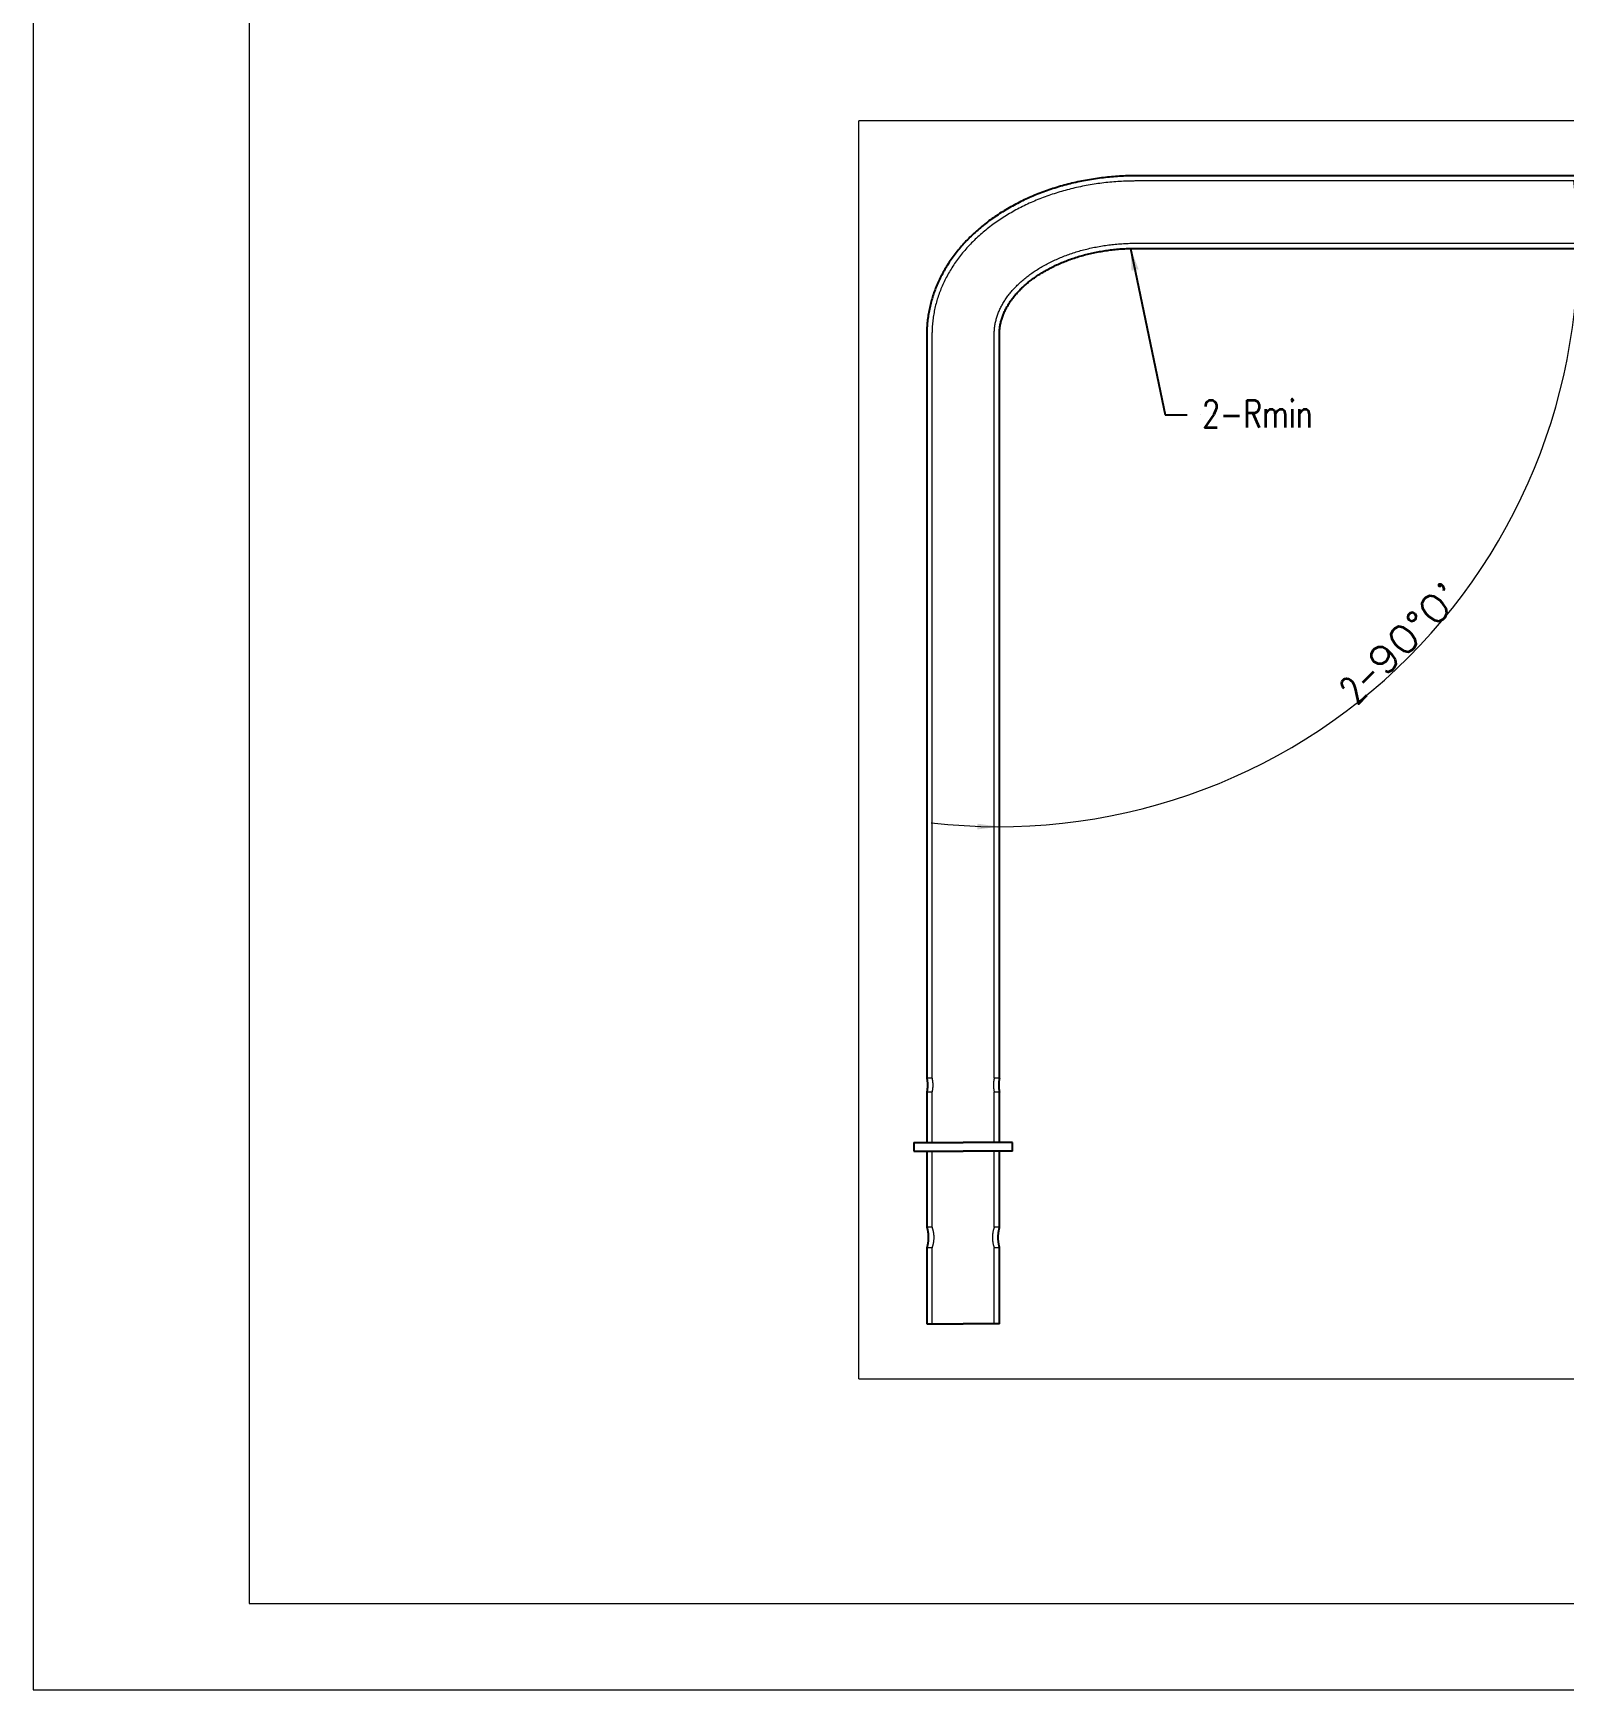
# Model space of a CAD drawing. Header units: millimetres. Extents: x 0 to 594, y 0 to 420.
# Drawn here: x 0 to 177.1, y 0 to 191.7 of the extents above; entities that cross this region are included whole.
import ezdxf
from ezdxf.lldxf.tags import DXFTag

# ---------------------------------------------------------------- set-up
doc = ezdxf.new("R2010")
doc.units = ezdxf.units.MM
doc.layers.add('101', color=7, linetype='Continuous', true_color=0xffffff)
doc.styles.add('chinesefs', font='simplex.shx', dxfattribs={"bigfont": 'gbcbig.shx'})
tags = doc.linetypes.add('DASHED', pattern=[25.72, 12.86, -12.86]).pattern_tags.tags
tags[6:7] = [DXFTag(74, 4), DXFTag(75, 0), DXFTag(340, '0'), DXFTag(46, 0.0), DXFTag(50, 0.0), DXFTag(44, 0.0), DXFTag(45, 0.0)]
tags[4:5] = [DXFTag(74, 4), DXFTag(75, 0), DXFTag(340, '0'), DXFTag(46, 0.0), DXFTag(50, 0.0), DXFTag(44, 0.0), DXFTag(45, 0.0)]
doc.dimstyles.get("Standard").update_dxf_attribs({"dimtxt": 0.18, "dimasz": 0.18, "dimexe": 0.18, "dimexo": 0.0625, "dimgap": 0.09, "dimtad": 0, "dimtih": 1, "dimtoh": 1, "dimdec": 4, "dimzin": 0, "dimdsep": 46, "dimtxsty": 'Standard', "dimcen": 0.09, "dimadec": 0, "dimazin": 0, "dimtfac": 1, "dimtdec": 4, "dimtofl": 0, "dimtmove": 0, "dimatfit": 3, "dimfxl": 1, "dimtolj": 1, "dimtzin": 0, "dimarcsym": 0})

# ---------------------------------------------------------------- blocks, each defined once
blk = doc.blocks.new('LABLE3D_1', base_point=(133.53, 147.56))
at = {"layer": '101', "color": 72, "linetype": 'Continuous', "lineweight": 18, "insert": (135.28, 146.11), "char_height": 3.175, "attachment_point": 7, "style": 'chinesefs'}
blk.add_mtext('\\W0.7581;2-Rmin', dxfattribs=at)
blk = doc.blocks.new('_U3')
at = {"layer": '101', "color": 22, "lineweight": 18}
blk.add_line((111.81, 111.64), (111.81, 96.72), dxfattribs=at)
blk.add_arc((111.81, 166.84), 66.94, 263.2378, 6.7622, dxfattribs=at)
for points in [[(178.75, 166.84), (178.39, 169.37), (179.06, 169.38)], [(111.81, 99.9), (109.27, 99.59), (109.28, 100.25)]]:
    blk.add_solid(points, dxfattribs=at)
at = {"layer": '101', "color": 72, "linetype": 'Continuous', "lineweight": 18, "char_height": 3.175, "attachment_point": 7, "rotation": 45, "style": 'chinesefs'}
for s, insert in [("\\W1.1578;90%%d0'", (156.36, 117.14)), ('\\W0.7340;2-', (153.14, 113.92))]:
    blk.add_mtext(s, dxfattribs=dict(at, insert=insert))

msp = doc.modelspace()

# ---------------------------------------------------------------- linework, layer by layer
at = {"layer": '101', "color": 133, "linetype": 'Continuous', "lineweight": 18}
for p, q in [((0, 420), (0, 0)), ((25, 410), (25, 10)), ((25, 10), (584, 10)), ((0, 0), (594, 0))]:
    msp.add_line(p, q, dxfattribs=at)
at = {"layer": '101', "color": 251, "linetype": 'Continuous', "lineweight": 18}
for p, q in [((95.562, 36.006), (95.562, 181.587)), ((319.662, 181.587), (95.562, 181.587)), ((95.562, 36.006), (319.662, 36.006))]:
    msp.add_line(p, q, dxfattribs=at)
at = {"layer": '101', "color": 30, "linetype": 'Continuous', "lineweight": 25}
for p, q in [((287.612, 175.237), (127.612, 175.237)), ((127.612, 166.837), (287.612, 166.837)), ((103.412, 156.895), (103.412, 111.64)), ((111.812, 111.64), (111.812, 156.895)), ((103.412, 111.64), (103.412, 89.214)), ((111.812, 89.214), (111.812, 111.64)), ((103.412, 89.214), (103.412, 75.072)), ((111.812, 75.072), (111.812, 89.214)), ((103.412, 75.072), (103.412, 70.793)), ((111.812, 70.793), (111.812, 75.072)), ((103.412, 69.193), (103.412, 63.356)), ((111.812, 63.356), (111.812, 69.193)), ((101.912, 63.356), (101.912, 62.356)), ((101.912, 63.356), (107.612, 63.356)), ((113.312, 63.356), (107.612, 63.356)), ((113.312, 62.356), (113.312, 63.356)), ((101.912, 62.356), (107.612, 62.356)), ((103.412, 62.356), (103.412, 53.556)), ((113.312, 62.356), (107.612, 62.356)), ((111.812, 53.556), (111.812, 62.356)), ((103.412, 51.156), (103.412, 42.356)), ((111.812, 42.356), (111.812, 51.156)), ((103.412, 42.356), (107.612, 42.356)), ((111.812, 42.356), (107.612, 42.356))]:
    msp.add_line(p, q, dxfattribs=at)
at = {"layer": '101', "color": 53, "linetype": 'DASHED', "lineweight": 18}
for p, q in [((287.612, 174.637), (127.612, 174.637)), ((127.612, 167.437), (287.612, 167.437)), ((104.012, 156.895), (104.012, 111.64)), ((111.212, 111.64), (111.212, 156.895)), ((104.012, 111.64), (104.012, 89.214)), ((111.212, 89.214), (111.212, 111.64)), ((104.012, 89.214), (104.012, 75.072)), ((111.212, 75.072), (111.212, 89.214)), ((104.012, 75.072), (104.012, 70.793)), ((111.212, 70.793), (111.212, 75.072)), ((104.012, 70.793), (103.412, 70.793)), ((104.012, 69.193), (103.412, 69.193)), ((104.012, 69.193), (104.012, 63.356)), ((111.812, 70.793), (111.212, 70.793)), ((111.212, 63.356), (111.212, 69.193)), ((111.812, 69.193), (111.212, 69.193)), ((104.012, 62.356), (104.012, 53.556)), ((111.212, 53.556), (111.212, 62.356)), ((104.012, 53.556), (103.412, 53.556)), ((111.812, 53.556), (111.212, 53.556)), ((104.012, 51.156), (103.412, 51.156)), ((104.012, 51.156), (104.012, 42.356)), ((111.212, 42.356), (111.212, 51.156)), ((111.812, 51.156), (111.212, 51.156))]:
    msp.add_line(p, q, dxfattribs=at)
at = {"layer": '101', "color": 22, "lineweight": 18}
msp.add_line((135.115, 147.558), (135.115, 147.558), dxfattribs=at)
at = {"layer": '101', "color": 30, "linetype": 'Continuous', "lineweight": 25}
for points, knots in [([(127.612, 175.237), (127.442, 175.237), (126.961, 175.233), (126.169, 175.21), (125.237, 175.155), (124.309, 175.073), (123.385, 174.964), (122.467, 174.829), (121.556, 174.668), (120.654, 174.48), (119.761, 174.266), (118.879, 174.026), (118.01, 173.76), (117.154, 173.468), (116.312, 173.152), (115.487, 172.81), (114.68, 172.444), (113.891, 172.054), (113.122, 171.64), (112.374, 171.203), (111.649, 170.743), (110.947, 170.261), (110.271, 169.758), (109.621, 169.235), (108.999, 168.692), (108.405, 168.13), (107.841, 167.55), (107.307, 166.953), (106.806, 166.341), (106.336, 165.714), (105.9, 165.073), (105.498, 164.421), (105.131, 163.757), (104.798, 163.083), (104.5, 162.401), (104.238, 161.711), (104.012, 161.015), (103.822, 160.314), (103.667, 159.608), (103.548, 158.9), (103.465, 158.189), (103.421, 157.52), (103.412, 157.089), (103.412, 156.895)], [0, 0, 0, 0, 0.0137371, 0.0388966, 0.0640609, 0.0892305, 0.1144072, 0.1395924, 0.1647876, 0.1899938, 0.2152119, 0.2404426, 0.265686, 0.2909416, 0.3162086, 0.3414853, 0.3667694, 0.392057, 0.4173431, 0.4426219, 0.467887, 0.4931306, 0.5183439, 0.5435173, 0.5686404, 0.5937022, 0.6186914, 0.643597, 0.6684086, 0.6931168, 0.7177134, 0.7421924, 0.7665496, 0.7907836, 0.8148951, 0.8388877, 0.8627675, 0.8865428, 0.9102242, 0.9338242, 0.9573568, 0.9808376, 1, 1, 1, 1]), ([(111.812, 156.895), (111.812, 156.956), (111.816, 157.168), (111.841, 157.531), (111.909, 157.983), (112.011, 158.433), (112.146, 158.876), (112.314, 159.313), (112.513, 159.742), (112.742, 160.165), (113, 160.58), (113.288, 160.988), (113.605, 161.389), (113.95, 161.783), (114.324, 162.168), (114.726, 162.544), (115.156, 162.91), (115.613, 163.266), (116.096, 163.61), (116.605, 163.942), (117.139, 164.26), (117.696, 164.564), (118.277, 164.852), (118.879, 165.124), (119.501, 165.378), (120.142, 165.615), (120.801, 165.832), (121.476, 166.03), (122.166, 166.207), (122.868, 166.364), (123.582, 166.499), (124.306, 166.612), (125.038, 166.703), (125.775, 166.771), (126.518, 166.816), (127.131, 166.835), (127.496, 166.837), (127.612, 166.837)], [0, 0, 0, 0, 0.0138495, 0.0483948, 0.0827324, 0.1165242, 0.149574, 0.1818235, 0.2133093, 0.2441165, 0.2743461, 0.3040979, 0.3334623, 0.362518, 0.391332, 0.4199599, 0.448448, 0.476834, 0.5051487, 0.5334168, 0.5616579, 0.5898875, 0.6181154, 0.6463497, 0.6745976, 0.7028641, 0.7311524, 0.759464, 0.7877994, 0.8161579, 0.8445381, 0.8729378, 0.9013544, 0.9297846, 0.958225, 0.9866719, 1, 1, 1, 1]), ([(103.412, 70.793), (103.412, 70.793), (103.412, 70.792), (103.413, 70.787), (103.415, 70.779), (103.417, 70.767), (103.419, 70.757), (103.419, 70.755), (103.42, 70.751), (103.42, 70.749), (103.422, 70.742), (103.422, 70.737), (103.425, 70.722), (103.429, 70.7), (103.433, 70.673), (103.437, 70.651), (103.439, 70.64), (103.441, 70.628), (103.442, 70.62), (103.442, 70.616), (103.445, 70.595), (103.45, 70.56), (103.458, 70.502), (103.463, 70.46), (103.466, 70.428), (103.467, 70.416), (103.47, 70.394), (103.471, 70.382), (103.474, 70.348), (103.478, 70.301), (103.481, 70.252), (103.483, 70.214), (103.484, 70.201), (103.485, 70.182), (103.485, 70.176), (103.486, 70.163), (103.486, 70.157), (103.487, 70.124), (103.489, 70.072), (103.489, 70.02), (103.489, 69.968), (103.489, 69.942), (103.488, 69.909), (103.488, 69.902), (103.488, 69.889), (103.487, 69.87), (103.487, 69.85), (103.485, 69.812), (103.483, 69.761), (103.48, 69.712), (103.477, 69.682), (103.477, 69.675), (103.476, 69.663), (103.475, 69.657), (103.474, 69.64), (103.473, 69.628), (103.47, 69.593), (103.465, 69.548), (103.46, 69.507), (103.457, 69.476), (103.455, 69.461), (103.453, 69.447), (103.452, 69.438), (103.451, 69.433), (103.448, 69.41), (103.445, 69.392), (103.441, 69.359), (103.436, 69.328), (103.431, 69.301), (103.429, 69.285), (103.428, 69.282), (103.427, 69.276), (103.427, 69.274), (103.425, 69.265), (103.424, 69.26), (103.422, 69.245), (103.418, 69.227), (103.416, 69.214), (103.415, 69.207), (103.414, 69.204), (103.413, 69.2), (103.413, 69.199), (103.412, 69.195), (103.412, 69.193), (103.412, 69.193)], [0, 0, 0, 0, 0.031247, 0.031247, 0.062494, 0.093741, 0.093741, 0.1015528, 0.1015528, 0.1093646, 0.1093646, 0.1249881, 0.1249881, 0.1562351, 0.1874821, 0.1874821, 0.2031056, 0.2109174, 0.2109174, 0.2187291, 0.2187291, 0.2499761, 0.2812231, 0.3124702, 0.3124702, 0.3280937, 0.3280937, 0.3437172, 0.3437172, 0.3749642, 0.4062112, 0.4062112, 0.4218347, 0.4218347, 0.4296465, 0.4296465, 0.4374582, 0.4374582, 0.4687052, 0.4999522, 0.4999522, 0.5311993, 0.5311993, 0.539011, 0.539011, 0.5468228, 0.5624463, 0.5624463, 0.5936933, 0.6249403, 0.6249403, 0.6327521, 0.6327521, 0.6405638, 0.6405638, 0.6561873, 0.6561873, 0.6874343, 0.7186814, 0.7186814, 0.7343049, 0.7421166, 0.7421166, 0.7499284, 0.7499284, 0.7811754, 0.7811754, 0.8124224, 0.8436694, 0.8436694, 0.8514812, 0.8514812, 0.8592929, 0.8592929, 0.8749164, 0.8749164, 0.9061634, 0.9374105, 0.9374105, 0.953034, 0.953034, 0.9686575, 0.9686575, 1, 1, 1, 1]), ([(111.812, 70.793), (111.812, 70.793), (111.812, 70.792), (111.811, 70.787), (111.809, 70.779), (111.807, 70.767), (111.805, 70.757), (111.805, 70.755), (111.804, 70.751), (111.804, 70.749), (111.803, 70.742), (111.802, 70.737), (111.799, 70.722), (111.795, 70.7), (111.791, 70.673), (111.787, 70.651), (111.786, 70.64), (111.784, 70.628), (111.783, 70.62), (111.782, 70.616), (111.779, 70.595), (111.774, 70.56), (111.766, 70.502), (111.762, 70.46), (111.758, 70.428), (111.757, 70.416), (111.755, 70.394), (111.754, 70.382), (111.75, 70.348), (111.747, 70.301), (111.743, 70.252), (111.741, 70.214), (111.741, 70.201), (111.74, 70.182), (111.739, 70.176), (111.739, 70.163), (111.738, 70.157), (111.737, 70.124), (111.736, 70.072), (111.735, 70.02), (111.735, 69.968), (111.736, 69.942), (111.736, 69.909), (111.736, 69.902), (111.737, 69.889), (111.737, 69.87), (111.738, 69.85), (111.739, 69.812), (111.742, 69.761), (111.745, 69.712), (111.747, 69.682), (111.748, 69.675), (111.748, 69.663), (111.749, 69.657), (111.75, 69.64), (111.751, 69.628), (111.755, 69.593), (111.759, 69.548), (111.764, 69.507), (111.768, 69.476), (111.769, 69.461), (111.771, 69.447), (111.773, 69.438), (111.773, 69.433), (111.776, 69.41), (111.779, 69.392), (111.784, 69.359), (111.789, 69.328), (111.793, 69.301), (111.796, 69.285), (111.796, 69.282), (111.797, 69.276), (111.798, 69.274), (111.799, 69.265), (111.8, 69.26), (111.803, 69.245), (111.806, 69.227), (111.808, 69.214), (111.81, 69.207), (111.81, 69.204), (111.811, 69.2), (111.811, 69.199), (111.812, 69.195), (111.812, 69.193), (111.812, 69.193)], [0, 0, 0, 0, 0.03125, 0.03125, 0.0625, 0.09375, 0.09375, 0.1015625, 0.1015625, 0.109375, 0.109375, 0.125, 0.125, 0.15625, 0.1875, 0.1875, 0.203125, 0.2109375, 0.2109375, 0.21875, 0.21875, 0.25, 0.28125, 0.3125, 0.3125, 0.328125, 0.328125, 0.34375, 0.34375, 0.375, 0.40625, 0.40625, 0.421875, 0.421875, 0.4296875, 0.4296875, 0.4375, 0.4375, 0.46875, 0.5, 0.5, 0.53125, 0.53125, 0.5390625, 0.5390625, 0.546875, 0.5625, 0.5625, 0.59375, 0.625, 0.625, 0.6328125, 0.6328125, 0.640625, 0.640625, 0.65625, 0.65625, 0.6875, 0.71875, 0.71875, 0.734375, 0.7421875, 0.7421875, 0.75, 0.75, 0.78125, 0.78125, 0.8125, 0.84375, 0.84375, 0.8515625, 0.8515625, 0.859375, 0.859375, 0.875, 0.875, 0.90625, 0.9375, 0.9375, 0.953125, 0.953125, 0.96875, 0.96875, 1, 1, 1, 1]), ([(103.412, 53.556), (103.412, 53.556), (103.413, 53.554), (103.415, 53.546), (103.418, 53.535), (103.424, 53.515), (103.428, 53.501), (103.428, 53.498), (103.43, 53.492), (103.431, 53.489), (103.434, 53.479), (103.436, 53.471), (103.442, 53.449), (103.446, 53.432), (103.455, 53.395), (103.46, 53.375), (103.468, 53.342), (103.471, 53.331), (103.475, 53.314), (103.476, 53.308), (103.479, 53.295), (103.48, 53.289), (103.487, 53.258), (103.493, 53.232), (103.504, 53.177), (103.51, 53.148), (103.521, 53.088), (103.527, 53.056), (103.534, 53.016), (103.535, 53.007), (103.538, 52.991), (103.541, 52.966), (103.545, 52.94), (103.552, 52.888), (103.557, 52.853), (103.565, 52.781), (103.569, 52.744), (103.574, 52.688), (103.575, 52.669), (103.577, 52.64), (103.578, 52.63), (103.579, 52.611), (103.58, 52.601), (103.583, 52.553), (103.586, 52.475), (103.587, 52.396), (103.587, 52.318), (103.587, 52.278), (103.584, 52.199), (103.583, 52.16), (103.578, 52.083), (103.573, 52.007), (103.565, 51.933), (103.56, 51.887), (103.559, 51.878), (103.557, 51.86), (103.556, 51.851), (103.552, 51.824), (103.55, 51.807), (103.543, 51.755), (103.538, 51.721), (103.527, 51.657), (103.522, 51.625), (103.513, 51.58), (103.51, 51.565), (103.506, 51.543), (103.505, 51.536), (103.502, 51.522), (103.5, 51.515), (103.493, 51.48), (103.487, 51.454), (103.476, 51.404), (103.471, 51.381), (103.461, 51.338), (103.455, 51.318), (103.45, 51.294), (103.448, 51.29), (103.446, 51.281), (103.443, 51.268), (103.44, 51.256), (103.434, 51.233), (103.43, 51.22), (103.424, 51.197), (103.421, 51.187), (103.418, 51.176), (103.417, 51.172), (103.416, 51.168), (103.415, 51.166), (103.414, 51.164), (103.414, 51.163), (103.413, 51.158), (103.412, 51.156), (103.412, 51.156)], [0, 0, 0, 0, 0.0312455, 0.0312455, 0.0624909, 0.0937364, 0.0937364, 0.1015477, 0.1015477, 0.1093591, 0.1093591, 0.1249818, 0.1249818, 0.1562273, 0.1562273, 0.1874727, 0.1874727, 0.2030954, 0.2030954, 0.2109068, 0.2109068, 0.2187182, 0.2187182, 0.2499636, 0.2499636, 0.2812091, 0.2812091, 0.3124545, 0.3124545, 0.3202659, 0.3202659, 0.3280772, 0.3437, 0.3437, 0.3749454, 0.3749454, 0.4061909, 0.4061909, 0.4218136, 0.4218136, 0.429625, 0.429625, 0.4374363, 0.4374363, 0.4686818, 0.4999272, 0.4999272, 0.5311727, 0.5311727, 0.5624181, 0.5624181, 0.5936636, 0.624909, 0.624909, 0.6327204, 0.6327204, 0.6405318, 0.6405318, 0.6561545, 0.6561545, 0.6873999, 0.6873999, 0.7186454, 0.7186454, 0.7342681, 0.7342681, 0.7420795, 0.7420795, 0.7498908, 0.7498908, 0.7811363, 0.7811363, 0.8123817, 0.8123817, 0.8436272, 0.8436272, 0.8514386, 0.8514386, 0.8592499, 0.8748726, 0.8748726, 0.9061181, 0.9061181, 0.9373635, 0.9373635, 0.9529863, 0.9529863, 0.9607976, 0.9607976, 0.968609, 0.968609, 1, 1, 1, 1]), ([(111.812, 53.556), (111.812, 53.556), (111.812, 53.554), (111.809, 53.546), (111.806, 53.535), (111.801, 53.515), (111.797, 53.501), (111.796, 53.498), (111.794, 53.492), (111.793, 53.489), (111.791, 53.479), (111.789, 53.471), (111.783, 53.449), (111.778, 53.432), (111.769, 53.395), (111.764, 53.375), (111.756, 53.342), (111.754, 53.331), (111.749, 53.314), (111.748, 53.308), (111.745, 53.295), (111.744, 53.289), (111.737, 53.258), (111.731, 53.232), (111.72, 53.177), (111.714, 53.148), (111.703, 53.088), (111.697, 53.056), (111.691, 53.016), (111.689, 53.007), (111.687, 52.991), (111.683, 52.966), (111.679, 52.94), (111.672, 52.888), (111.668, 52.853), (111.659, 52.781), (111.656, 52.744), (111.651, 52.688), (111.649, 52.669), (111.647, 52.64), (111.646, 52.63), (111.645, 52.611), (111.645, 52.601), (111.642, 52.553), (111.638, 52.475), (111.637, 52.396), (111.637, 52.318), (111.638, 52.278), (111.64, 52.199), (111.642, 52.16), (111.646, 52.083), (111.652, 52.007), (111.659, 51.933), (111.664, 51.887), (111.665, 51.878), (111.668, 51.86), (111.669, 51.851), (111.672, 51.824), (111.674, 51.807), (111.682, 51.755), (111.687, 51.721), (111.697, 51.657), (111.703, 51.625), (111.711, 51.58), (111.714, 51.565), (111.718, 51.543), (111.72, 51.536), (111.723, 51.522), (111.724, 51.515), (111.731, 51.48), (111.737, 51.454), (111.748, 51.404), (111.753, 51.381), (111.764, 51.338), (111.769, 51.318), (111.775, 51.294), (111.776, 51.29), (111.778, 51.281), (111.782, 51.268), (111.785, 51.256), (111.791, 51.233), (111.794, 51.22), (111.801, 51.197), (111.803, 51.187), (111.807, 51.176), (111.808, 51.172), (111.809, 51.168), (111.809, 51.166), (111.81, 51.164), (111.81, 51.163), (111.812, 51.158), (111.812, 51.156), (111.812, 51.156)], [0, 0, 0, 0, 0.03125, 0.03125, 0.0625, 0.09375, 0.09375, 0.1015625, 0.1015625, 0.109375, 0.109375, 0.125, 0.125, 0.15625, 0.15625, 0.1875, 0.1875, 0.203125, 0.203125, 0.2109375, 0.2109375, 0.21875, 0.21875, 0.25, 0.25, 0.28125, 0.28125, 0.3125, 0.3125, 0.3203125, 0.3203125, 0.328125, 0.34375, 0.34375, 0.375, 0.375, 0.40625, 0.40625, 0.421875, 0.421875, 0.4296875, 0.4296875, 0.4375, 0.4375, 0.46875, 0.5, 0.5, 0.53125, 0.53125, 0.5625, 0.5625, 0.59375, 0.625, 0.625, 0.6328125, 0.6328125, 0.640625, 0.640625, 0.65625, 0.65625, 0.6875, 0.6875, 0.71875, 0.71875, 0.734375, 0.734375, 0.7421875, 0.7421875, 0.75, 0.75, 0.78125, 0.78125, 0.8125, 0.8125, 0.84375, 0.84375, 0.8515625, 0.8515625, 0.859375, 0.875, 0.875, 0.90625, 0.90625, 0.9375, 0.9375, 0.953125, 0.953125, 0.9609375, 0.9609375, 0.96875, 0.96875, 1, 1, 1, 1])]:
    msp.add_open_spline(points, degree=3, knots=knots, dxfattribs=at)
at = {"layer": '101', "color": 53, "linetype": 'DASHED', "lineweight": 18}
for points, knots in [([(127.612, 174.637), (127.445, 174.637), (126.971, 174.633), (126.19, 174.61), (125.271, 174.555), (124.355, 174.475), (123.444, 174.367), (122.539, 174.233), (121.641, 174.073), (120.752, 173.887), (119.872, 173.675), (119.004, 173.437), (118.148, 173.174), (117.306, 172.885), (116.479, 172.572), (115.668, 172.234), (114.875, 171.872), (114.1, 171.487), (113.346, 171.078), (112.614, 170.646), (111.904, 170.192), (111.218, 169.717), (110.557, 169.221), (109.923, 168.704), (109.316, 168.169), (108.739, 167.615), (108.19, 167.044), (107.673, 166.457), (107.187, 165.854), (106.734, 165.237), (106.314, 164.607), (105.928, 163.965), (105.577, 163.313), (105.26, 162.651), (104.979, 161.981), (104.733, 161.304), (104.523, 160.621), (104.348, 159.933), (104.21, 159.242), (104.107, 158.547), (104.04, 157.851), (104.015, 157.3), (104.012, 156.981), (104.012, 156.895)], [0, 0, 0, 0, 0.0137943, 0.0391916, 0.0645933, 0.0899998, 0.1154126, 0.1408331, 0.1662626, 0.1917021, 0.2171525, 0.2426143, 0.2680877, 0.2935724, 0.3190675, 0.3445718, 0.370083, 0.395598, 0.4211119, 0.4466198, 0.4721155, 0.497592, 0.5230412, 0.5484542, 0.5738212, 0.5991318, 0.6243754, 0.6495415, 0.6746199, 0.6996014, 0.7244782, 0.7492441, 0.773895, 0.7984294, 0.8228481, 0.8471545, 0.8713549, 0.8954576, 0.9194736, 0.9434156, 0.9672979, 0.9911362, 1, 1, 1, 1]), ([(111.212, 156.895), (111.212, 156.962), (111.216, 157.188), (111.242, 157.573), (111.31, 158.049), (111.414, 158.521), (111.551, 158.989), (111.721, 159.45), (111.924, 159.905), (112.157, 160.352), (112.421, 160.791), (112.715, 161.223), (113.039, 161.646), (113.392, 162.061), (113.773, 162.466), (114.183, 162.862), (114.621, 163.247), (115.086, 163.62), (115.578, 163.981), (116.095, 164.329), (116.637, 164.663), (117.203, 164.982), (117.792, 165.285), (118.403, 165.571), (119.034, 165.839), (119.685, 166.089), (120.353, 166.319), (121.038, 166.529), (121.737, 166.719), (122.45, 166.888), (123.175, 167.035), (123.91, 167.16), (124.653, 167.262), (125.403, 167.342), (126.159, 167.398), (126.896, 167.43), (127.38, 167.437), (127.612, 167.437)], [0, 0, 0, 0, 0.0138537, 0.0467548, 0.0795275, 0.111955, 0.1438937, 0.1752777, 0.2061045, 0.2364128, 0.2662619, 0.295718, 0.3248463, 0.353707, 0.3823531, 0.4108305, 0.4391781, 0.4674286, 0.4956087, 0.5237406, 0.5518419, 0.5799269, 0.6080065, 0.6360866, 0.6641742, 0.6922742, 0.7203901, 0.7485238, 0.7766761, 0.8048471, 0.833036, 0.8612412, 0.8894608, 0.9176924, 0.9459335, 0.974181, 1, 1, 1, 1]), ([(104.012, 70.793), (104.012, 70.793), (104.012, 70.792), (104.014, 70.787), (104.015, 70.779), (104.018, 70.767), (104.02, 70.757), (104.021, 70.755), (104.021, 70.751), (104.022, 70.749), (104.023, 70.742), (104.024, 70.737), (104.027, 70.722), (104.032, 70.7), (104.037, 70.673), (104.041, 70.651), (104.042, 70.644), (104.045, 70.628), (104.047, 70.62), (104.051, 70.595), (104.057, 70.56), (104.066, 70.502), (104.071, 70.46), (104.075, 70.433), (104.075, 70.428), (104.077, 70.416), (104.079, 70.4), (104.081, 70.383), (104.084, 70.348), (104.089, 70.301), (104.093, 70.252), (104.095, 70.214), (104.096, 70.202), (104.097, 70.182), (104.097, 70.176), (104.098, 70.163), (104.098, 70.157), (104.1, 70.124), (104.102, 70.073), (104.102, 70.02), (104.102, 69.968), (104.102, 69.942), (104.101, 69.909), (104.101, 69.902), (104.101, 69.889), (104.1, 69.87), (104.099, 69.85), (104.098, 69.812), (104.095, 69.761), (104.091, 69.712), (104.088, 69.681), (104.088, 69.675), (104.087, 69.663), (104.086, 69.657), (104.084, 69.639), (104.083, 69.628), (104.079, 69.593), (104.074, 69.548), (104.069, 69.507), (104.064, 69.476), (104.062, 69.461), (104.06, 69.447), (104.058, 69.437), (104.058, 69.433), (104.054, 69.41), (104.048, 69.374), (104.04, 69.328), (104.035, 69.301), (104.031, 69.282), (104.03, 69.276), (104.027, 69.265), (104.026, 69.26), (104.023, 69.245), (104.02, 69.227), (104.017, 69.214), (104.015, 69.207), (104.015, 69.204), (104.014, 69.2), (104.013, 69.199), (104.012, 69.195), (104.012, 69.194), (104.012, 69.193)], [0, 0, 0, 0, 0.0312619, 0.0312619, 0.0625239, 0.0937858, 0.0937858, 0.1016013, 0.1016013, 0.1094168, 0.1094168, 0.1250478, 0.1250478, 0.1563097, 0.1875716, 0.1875716, 0.2032026, 0.2032026, 0.2188336, 0.2188336, 0.2500955, 0.2813575, 0.3126194, 0.3126194, 0.3204349, 0.3204349, 0.3282504, 0.3438814, 0.3438814, 0.3751433, 0.4064052, 0.4064052, 0.4220362, 0.4220362, 0.4298517, 0.4298517, 0.4376672, 0.4376672, 0.4689291, 0.5001911, 0.5001911, 0.531453, 0.531453, 0.5392685, 0.5392685, 0.547084, 0.5627149, 0.5627149, 0.5939769, 0.6252388, 0.6252388, 0.6330543, 0.6330543, 0.6408698, 0.6408698, 0.6565008, 0.6565008, 0.6877627, 0.7190247, 0.7190247, 0.7346556, 0.7424711, 0.7424711, 0.7502866, 0.7502866, 0.7815485, 0.8128105, 0.8440724, 0.8440724, 0.8597034, 0.8597034, 0.8753344, 0.8753344, 0.9065963, 0.9378582, 0.9378582, 0.9534892, 0.9534892, 0.9691202, 0.9691202, 1, 1, 1, 1]), ([(111.212, 70.793), (111.212, 70.793), (111.212, 70.792), (111.211, 70.787), (111.209, 70.779), (111.206, 70.767), (111.204, 70.757), (111.204, 70.755), (111.203, 70.751), (111.202, 70.749), (111.201, 70.742), (111.2, 70.737), (111.197, 70.722), (111.192, 70.7), (111.187, 70.673), (111.183, 70.651), (111.182, 70.644), (111.179, 70.628), (111.178, 70.62), (111.173, 70.595), (111.167, 70.56), (111.159, 70.502), (111.153, 70.46), (111.15, 70.433), (111.149, 70.428), (111.148, 70.416), (111.146, 70.4), (111.144, 70.383), (111.14, 70.348), (111.135, 70.301), (111.132, 70.252), (111.129, 70.214), (111.128, 70.202), (111.127, 70.182), (111.127, 70.176), (111.126, 70.163), (111.126, 70.157), (111.125, 70.124), (111.123, 70.073), (111.122, 70.02), (111.122, 69.968), (111.122, 69.942), (111.123, 69.909), (111.123, 69.902), (111.124, 69.889), (111.124, 69.87), (111.125, 69.85), (111.127, 69.812), (111.13, 69.761), (111.133, 69.712), (111.136, 69.681), (111.137, 69.675), (111.138, 69.663), (111.138, 69.657), (111.14, 69.639), (111.141, 69.628), (111.145, 69.593), (111.15, 69.548), (111.156, 69.507), (111.16, 69.476), (111.162, 69.461), (111.164, 69.447), (111.166, 69.437), (111.167, 69.433), (111.17, 69.41), (111.176, 69.374), (111.185, 69.328), (111.19, 69.301), (111.193, 69.282), (111.195, 69.276), (111.197, 69.265), (111.198, 69.26), (111.201, 69.245), (111.205, 69.227), (111.208, 69.214), (111.209, 69.207), (111.21, 69.204), (111.211, 69.2), (111.211, 69.199), (111.212, 69.195), (111.212, 69.194), (111.212, 69.193)], [0, 0, 0, 0, 0.031262, 0.031262, 0.062524, 0.0937861, 0.0937861, 0.1016016, 0.1016016, 0.1094171, 0.1094171, 0.1250481, 0.1250481, 0.1563101, 0.1875721, 0.1875721, 0.2032031, 0.2032031, 0.2188341, 0.2188341, 0.2500962, 0.2813582, 0.3126202, 0.3126202, 0.3204357, 0.3204357, 0.3282512, 0.3438822, 0.3438822, 0.3751442, 0.4064063, 0.4064063, 0.4220373, 0.4220373, 0.4298528, 0.4298528, 0.4376683, 0.4376683, 0.4689303, 0.5001923, 0.5001923, 0.5314544, 0.5314544, 0.5392699, 0.5392699, 0.5470854, 0.5627164, 0.5627164, 0.5939784, 0.6252404, 0.6252404, 0.6330559, 0.6330559, 0.6408714, 0.6408714, 0.6565024, 0.6565024, 0.6877645, 0.7190265, 0.7190265, 0.7346575, 0.742473, 0.742473, 0.7502885, 0.7502885, 0.7815505, 0.8128125, 0.8440746, 0.8440746, 0.8597056, 0.8597056, 0.8753366, 0.8753366, 0.9065986, 0.9378606, 0.9378606, 0.9534916, 0.9534916, 0.9691226, 0.9691226, 1, 1, 1, 1]), ([(104.012, 53.556), (104.012, 53.556), (104.013, 53.554), (104.015, 53.546), (104.019, 53.535), (104.026, 53.515), (104.03, 53.501), (104.031, 53.498), (104.033, 53.492), (104.034, 53.488), (104.037, 53.478), (104.04, 53.471), (104.047, 53.449), (104.052, 53.432), (104.063, 53.395), (104.068, 53.375), (104.078, 53.342), (104.081, 53.331), (104.086, 53.313), (104.087, 53.307), (104.091, 53.295), (104.092, 53.289), (104.1, 53.258), (104.107, 53.232), (104.12, 53.177), (104.127, 53.148), (104.14, 53.088), (104.147, 53.057), (104.155, 53.016), (104.156, 53.008), (104.159, 52.991), (104.164, 52.966), (104.168, 52.94), (104.177, 52.889), (104.182, 52.854), (104.192, 52.782), (104.196, 52.745), (104.202, 52.688), (104.204, 52.669), (104.206, 52.64), (104.207, 52.631), (104.208, 52.611), (104.209, 52.602), (104.213, 52.553), (104.217, 52.475), (104.218, 52.397), (104.218, 52.338), (104.218, 52.318), (104.217, 52.288), (104.217, 52.278), (104.217, 52.258), (104.216, 52.248), (104.215, 52.199), (104.213, 52.16), (104.207, 52.082), (104.201, 52.006), (104.192, 51.932), (104.186, 51.887), (104.185, 51.878), (104.182, 51.859), (104.178, 51.833), (104.174, 51.806), (104.165, 51.755), (104.159, 51.721), (104.147, 51.657), (104.14, 51.625), (104.132, 51.587), (104.13, 51.58), (104.127, 51.565), (104.125, 51.558), (104.12, 51.536), (104.117, 51.522), (104.107, 51.48), (104.1, 51.454), (104.087, 51.405), (104.081, 51.382), (104.072, 51.349), (104.069, 51.338), (104.064, 51.323), (104.063, 51.318), (104.06, 51.308), (104.059, 51.304), (104.052, 51.28), (104.047, 51.263), (104.037, 51.233), (104.033, 51.22), (104.026, 51.197), (104.023, 51.187), (104.019, 51.178), (104.019, 51.176), (104.018, 51.172), (104.017, 51.171), (104.016, 51.166), (104.015, 51.164), (104.013, 51.158), (104.012, 51.156), (104.012, 51.156)], [0, 0, 0, 0, 0.0312594, 0.0312594, 0.0625188, 0.0937782, 0.0937782, 0.1015931, 0.1015931, 0.1094079, 0.1094079, 0.1250376, 0.1250376, 0.156297, 0.156297, 0.1875564, 0.1875564, 0.2031862, 0.2031862, 0.211001, 0.211001, 0.2188159, 0.2188159, 0.2500753, 0.2500753, 0.2813347, 0.2813347, 0.3125941, 0.3125941, 0.3204089, 0.3204089, 0.3282238, 0.3438535, 0.3438535, 0.3751129, 0.3751129, 0.4063723, 0.4063723, 0.422002, 0.422002, 0.4298169, 0.4298169, 0.4376317, 0.4376317, 0.4688911, 0.5001505, 0.5001505, 0.5157802, 0.5157802, 0.5235951, 0.5235951, 0.5314099, 0.5314099, 0.5626693, 0.5626693, 0.5939288, 0.6251882, 0.6251882, 0.633003, 0.633003, 0.6408179, 0.6564476, 0.6564476, 0.687707, 0.687707, 0.7189664, 0.7189664, 0.7267812, 0.7267812, 0.7345961, 0.7345961, 0.7502258, 0.7502258, 0.7814852, 0.7814852, 0.8127446, 0.8127446, 0.8283743, 0.8283743, 0.8361892, 0.8361892, 0.844004, 0.844004, 0.8752634, 0.8752634, 0.9065228, 0.9065228, 0.9377822, 0.9377822, 0.9455971, 0.9455971, 0.953412, 0.953412, 0.9690417, 0.9690417, 1, 1, 1, 1]), ([(111.212, 53.556), (111.212, 53.556), (111.212, 53.554), (111.209, 53.546), (111.205, 53.535), (111.199, 53.515), (111.194, 53.501), (111.193, 53.498), (111.191, 53.492), (111.19, 53.488), (111.187, 53.478), (111.185, 53.471), (111.178, 53.449), (111.173, 53.432), (111.162, 53.395), (111.156, 53.375), (111.147, 53.342), (111.144, 53.331), (111.139, 53.313), (111.137, 53.307), (111.134, 53.295), (111.132, 53.289), (111.124, 53.258), (111.117, 53.232), (111.104, 53.177), (111.097, 53.148), (111.084, 53.088), (111.078, 53.057), (111.07, 53.016), (111.068, 53.008), (111.065, 52.991), (111.061, 52.966), (111.056, 52.94), (111.048, 52.889), (111.042, 52.854), (111.033, 52.782), (111.028, 52.745), (111.022, 52.688), (111.021, 52.669), (111.018, 52.64), (111.017, 52.631), (111.016, 52.611), (111.015, 52.602), (111.012, 52.553), (111.008, 52.475), (111.006, 52.397), (111.006, 52.338), (111.006, 52.318), (111.007, 52.288), (111.007, 52.278), (111.008, 52.258), (111.008, 52.248), (111.01, 52.199), (111.012, 52.16), (111.017, 52.082), (111.024, 52.006), (111.032, 51.932), (111.039, 51.887), (111.04, 51.878), (111.042, 51.859), (111.046, 51.833), (111.05, 51.806), (111.059, 51.755), (111.065, 51.721), (111.077, 51.657), (111.084, 51.625), (111.092, 51.587), (111.094, 51.58), (111.097, 51.565), (111.099, 51.558), (111.104, 51.536), (111.107, 51.522), (111.117, 51.48), (111.124, 51.454), (111.137, 51.405), (111.143, 51.382), (111.153, 51.349), (111.156, 51.338), (111.16, 51.323), (111.161, 51.318), (111.164, 51.308), (111.166, 51.304), (111.173, 51.28), (111.178, 51.263), (111.187, 51.233), (111.191, 51.22), (111.199, 51.197), (111.202, 51.187), (111.205, 51.178), (111.206, 51.176), (111.207, 51.172), (111.207, 51.171), (111.209, 51.166), (111.21, 51.164), (111.211, 51.158), (111.212, 51.156), (111.212, 51.156)], [0, 0, 0, 0, 0.0312594, 0.0312594, 0.0625187, 0.0937781, 0.0937781, 0.1015929, 0.1015929, 0.1094078, 0.1094078, 0.1250374, 0.1250374, 0.1562968, 0.1562968, 0.1875561, 0.1875561, 0.2031858, 0.2031858, 0.2110007, 0.2110007, 0.2188155, 0.2188155, 0.2500749, 0.2500749, 0.2813342, 0.2813342, 0.3125936, 0.3125936, 0.3204084, 0.3204084, 0.3282233, 0.3438529, 0.3438529, 0.3751123, 0.3751123, 0.4063717, 0.4063717, 0.4220013, 0.4220013, 0.4298162, 0.4298162, 0.437631, 0.437631, 0.4688904, 0.5001497, 0.5001497, 0.5157794, 0.5157794, 0.5235942, 0.5235942, 0.5314091, 0.5314091, 0.5626684, 0.5626684, 0.5939278, 0.6251872, 0.6251872, 0.633002, 0.633002, 0.6408168, 0.6564465, 0.6564465, 0.6877059, 0.6877059, 0.7189652, 0.7189652, 0.7267801, 0.7267801, 0.7345949, 0.7345949, 0.7502246, 0.7502246, 0.781484, 0.781484, 0.8127433, 0.8127433, 0.828373, 0.828373, 0.8361878, 0.8361878, 0.8440027, 0.8440027, 0.875262, 0.875262, 0.9065214, 0.9065214, 0.9377807, 0.9377807, 0.9455956, 0.9455956, 0.9534104, 0.9534104, 0.9690401, 0.9690401, 1, 1, 1, 1])]:
    msp.add_open_spline(points, degree=3, knots=knots, dxfattribs=at)

# ---------------------------------------------------------------- block references
at = {"layer": '101', "color": 22, "linetype": 'Continuous', "lineweight": 18}
msp.add_blockref('LABLE3D_1', (133.527, 147.558), dxfattribs=at)

# ---------------------------------------------------------------- dimensions: what is measured, and where the dimension line sits
at = {"layer": '101', "color": 72, "linetype": 'Continuous', "lineweight": 18}
dim = msp.add_angular_dim_2l(base=(144.33, 110.514), line1=((111.812, 111.64), (111.812, 156.895)), line2=((127.612, 166.837), (287.612, 166.837)), text='\\C72;\\H3.17;\\Fsimplex.shx,gbcbig.shx;2-\\Fsimplex.shx,gbcbig.shx;\\H3.17;\\C72; <> ', dimstyle='Standard', override={"dimtxt": 3.175, "dimasz": 2.54, "dimexe": 3.175, "dimexo": 0, "dimgap": 0.3175, "dimtad": 1, "dimtih": 0, "dimdec": 1, "dimlfac": 1, "dimzin": 8, "dimdsep": 46, "dimlunit": 2, "dimtxsty": 'chinesefs', "dimsah": 1, "dimse1": 0, "dimse2": 0, "dimsd1": 0, "dimsd2": 0, "dimclrd": 22, "dimclre": 22, "dimclrt": 72, "dimaunit": 1, "dimadec": 1, "dimazin": 2, "dimtol": 0, "dimtfac": 0.5, "dimtdec": 1, "dimtofl": 1, "dimtmove": 0, "dimtzin": 8, "dimlwd": 18, "dimlwe": 18}, dxfattribs=at)
dim.commit()
dim.dimension.update_dxf_attribs({"geometry": '_U3', "text_midpoint": (157.8, 120.85), "dimtype": 162})

# ---------------------------------------------------------------- leaders
at = {"layer": '101', "color": 22, "linetype": 'Continuous', "lineweight": 18}
msp.add_leader([(126.999, 166.821), (130.987, 147.558), (133.527, 147.558)], dimstyle='Standard', override={"dimasz": 2.54}, dxfattribs=at)

doc.saveas('drawing.dxf')
